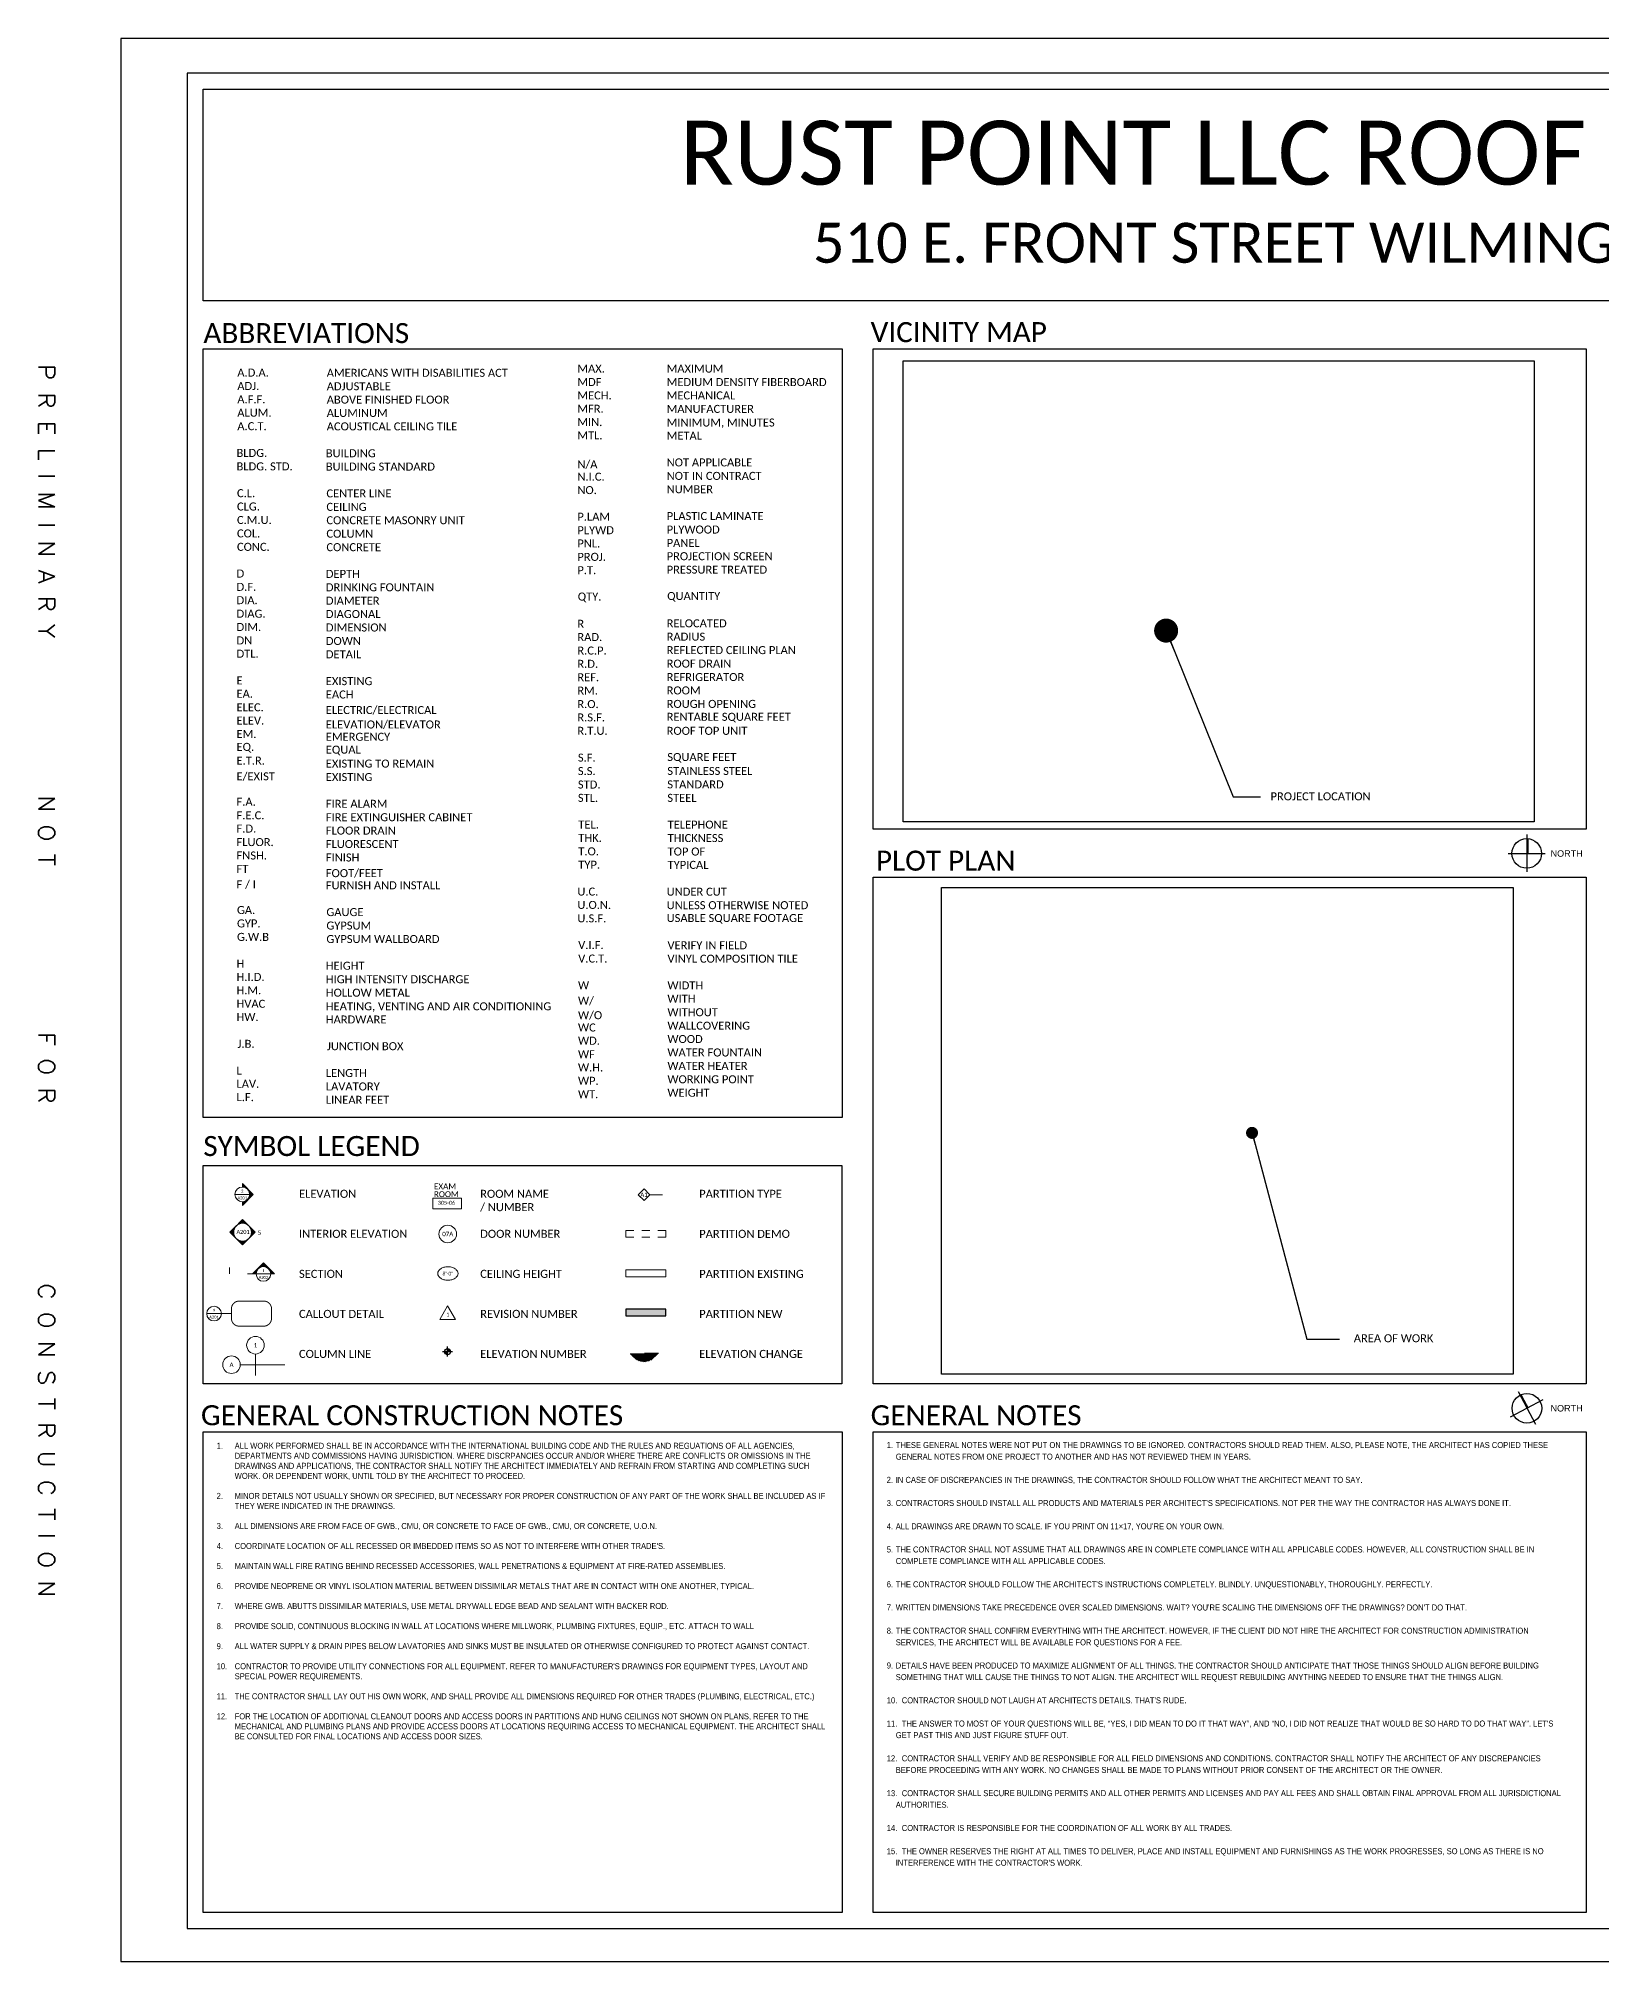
# Paper-space layout 'G0.1' of a CAD drawing. Header units: inches. Extents: x -8.1 to 37.8, y -6.3 to 23.7.
# Drawn here: x -8.12 to 16.27, y -6.31 to 23.69 of the extents above; entities that cross this region are included whole.
import ezdxf
from ezdxf.enums import TextEntityAlignment as Align

# ---------------------------------------------------------------- set-up
doc = ezdxf.new("R2010")
doc.units = ezdxf.units.IN
for name, pattern in [('CENTER2', [1.125, 0.75, -0.125, 0.125, -0.125]), ('DASHED4', [0.25, 0.125, -0.125]), ('HIDDEN', [9.525, 6.35, -3.175])]:
    doc.linetypes.add(name, pattern=pattern)
doc.layers.get('0').update_dxf_attribs({"color": 9, "lineweight": 0})
doc.layers.get('Defpoints').update_dxf_attribs({"color": 254})
for name, color, linetype, lineweight in [('G-ANNO-TTLB', 8, 'Continuous', 25), ('TITLE-ANNO-TEXT', 7, 'Continuous', 25), ('TITLE-ANNO-TTLB', 7, 'Continuous', 25), ('TITLE-CLOUD', 12, 'HIDDEN', 50), ('TITLE-TAGS', 7, 'Continuous', 20)]:
    doc.layers.add(name, color=color, linetype=linetype, lineweight=lineweight)
doc.layers.add('TITLE-ANNO-16', color=7, linetype='Continuous')
doc.layers.add('TITLE-LOGO-IMAGE', color=7, linetype='Continuous')
doc.styles.add('arial', font='arial.ttf', dxfattribs={"width": 0.9})
doc.styles.add('MONOQUIK', font='architxt.shx')
doc.styles.add('PDF Arial', font='arial.ttf')
doc.styles.add('PDF Calibri', font='calibri.ttf')
doc.styles.add('ROMANS', font='romans.shx', dxfattribs={"width": 1.1})
doc.styles.get("Standard").update_dxf_attribs({"font": 'arial.ttf'})
doc.styles.add('TXT-STD-1', font='romans.shx', dxfattribs={"width": 0.8, "height": 0.75})
doc.styles.add('TXT-STD-1-4', font='romans.shx', dxfattribs={"width": 0.8, "height": 4.5})
doc.styles.add('TXT-STD-1-8', font='architxt.shx', dxfattribs={"width": 0.8, "height": 9})
doc.styles.add('TXT-TTL-1-4', font='romans.shx', dxfattribs={"height": 10})
doc.dimstyles.new('Dim 24', dxfattribs={"dimscale": 24, "dimtxt": 0.09375, "dimasz": 0.0625, "dimexe": 0.0625, "dimexo": 0.0625, "dimgap": 0.09375, "dimtad": 1, "dimdec": 4, "dimzin": 3, "dimdsep": 46, "dimlunit": 4, "dimtxsty": 'ROMANS', "dimblk1": 'ARCHTICK', "dimblk2": 'ARCHTICK', "dimsah": 1, "dimcen": 0.0625, "dimdle": 0.0625, "dimclrd": 2, "dimclre": 2, "dimclrt": 3, "dimaunit": 1, "dimazin": 0, "dimtm": 1e-09, "dimtfac": 1, "dimtdec": 4, "dimtmove": 2, "dimatfit": 3, "dimldrblk": 'CLOSEDBLANK', "dimfxl": 1, "dimtolj": 1, "dimtzin": 3, "dimarcsym": 0})
doc.dimstyles.new('STD-1-1', dxfattribs={"dimscale": 12, "dimtxt": 0.75, "dimasz": 0.03125, "dimexe": 0.015625, "dimexo": 0.015625, "dimgap": 0.03125, "dimtad": 1, "dimdec": 4, "dimzin": 3, "dimdsep": 46, "dimlunit": 4, "dimtxsty": 'TXT-STD-1', "dimblk": 'DOTSMALL', "dimcen": 0, "dimdle": 0.03125, "dimclrd": 12, "dimclre": 12, "dimclrt": 12, "dimadec": 0, "dimazin": 0, "dimtfac": 0.75, "dimtdec": 4, "dimtix": 1, "dimtmove": 2, "dimatfit": 3, "dimfxl": 0.015625, "dimtolj": 1, "dimtzin": 0, "dimarcsym": 0})
picture_1 = doc.add_image_def('image2.jpg', size_in_pixel=(786, 574))
picture_2 = doc.add_image_def('image3.jpg', size_in_pixel=(625, 532))

# ---------------------------------------------------------------- blocks, each defined once
blk = doc.blocks.new('SYM-DETAIL')
blk.add_line((-15, 0), (15, 0))
blk.add_circle((0, 0), 15)
at = {"style": 'TXT-STD-1-4', "width": 0.8}
for tag, p in [('DETAIL', (0, 6.7)), ('SHEET', (0, -7.1))]:
    blk.add_attdef(tag, text='', height=6, dxfattribs=at).set_placement(p, align=Align.MIDDLE)
blk = doc.blocks.new('A$C1D3A682B')
blk.add_hatch(color=256).paths.add_polyline_path([(54, 27), (45, 27, -1), (9, 27), (0, 27), (27, 0)])
for p, q in [((0, 27), (9, 27)), ((27, 0), (0, 27)), ((54, 27), (27, 0)), ((45, 27), (54, 27))]:
    blk.add_line(p, q)
blk = doc.blocks.new('SYM-INTEL-96')
for points in [[(-25.8, 0), (-12.9, -12.9, -0.414214), (-12.9, 12.9)], [(0, 25.8), (12.9, 12.9, 0.414214), (-12.9, 12.9)], [(25.8, 0), (12.9, -12.9, 0.414214), (12.9, 12.9)], [(0, -25.8), (12.9, -12.9, -0.414214), (-12.9, -12.9)]]:
    blk.add_hatch(color=256).paths.add_polyline_path(points)
for p, q in [((-25.8, 0, -80), (-12.9, 12.9, -80)), ((-25.8, 0, -80), (-12.9, -12.9, -80)), ((0, 25.8, -80), (-17.2, 8.6, -80)), ((0, 25.8, -80), (12.9, 12.9, -80)), ((25.8, 0, -80), (0, -25.8, -80)), ((25.8, 0, -80), (12.9, 12.9, -80)), ((0, -25.8, -80), (-12.9, -12.9, -80)), ((0, -25.8, -80), (12.9, -12.9, -80))]:
    blk.add_line(p, q)
blk.add_circle((0, 0, -80), 18.2)
at = {"style": 'TXT-STD-1-8', "width": 0.7}
blk.add_attdef('X', text='', height=9, dxfattribs=at).set_placement((-29.3, -0.8, 8.1), align=Align.MIDDLE_RIGHT)
for tag, height, style, width, p in [('AXXX', 12, 'TXT-STD-1-4', 0.6, (0, 0, -8)), ('X', 9, 'TXT-STD-1-8', 0.7, (31, -0.9, 8.1))]:
    blk.add_attdef(tag, text='', height=height, dxfattribs=dict(style=style, width=width)).set_placement(p, align=Align.MIDDLE_CENTER)
blk.add_attdef('X', text='', height=9, dxfattribs=at).set_placement((-0.4, 24.3, 8.1), align=Align.BOTTOM_CENTER)
blk.add_attdef('X', text='', height=9, dxfattribs=at).set_placement((-0.1, -26.7, 8.1), align=Align.TOP_CENTER)
blk = doc.blocks.new('SYM-DOOR')
blk.add_circle((0, 0), 9)
at = {"style": 'TXT-STD-1-4', "width": 0.8}
blk.add_attdef('DOOR#', text='', height=4.5, dxfattribs=at).set_placement((0, 0, 0), align=Align.MIDDLE_CENTER)
blk = doc.blocks.new('SYM-PART')
blk.add_lwpolyline([(0, 0), (-6, 6), (0, 11.9), (6, 6), (0, 0)])
at = {"style": 'TXT-STD-1-4', "width": 0.75}
blk.add_attdef('X', text='', height=4.5, dxfattribs=at).set_placement((0, 6, 0), align=Align.MIDDLE_CENTER)
blk = doc.blocks.new('SYM-ROOM')
blk.add_lwpolyline([(-1, -20.1), (28.4, -20.1), (28.4, -9.1), (-1, -9.1)], close=True)
at = {"style": 'TXT-TTL-1-4', "width": 0.75}
for p in [(0, 4.7), (0, -5.3)]:
    blk.add_attdef('%%UROOMNAME', p, '', height=6.75, dxfattribs=at)
blk.add_attdef('NUM', text='', height=6.75, dxfattribs=at).set_placement((18.1, -14.6), align=Align.MIDDLE_CENTER)
blk = doc.blocks.new('REVNO1')
for p, q in [((-12.1, -6.8), (-0.1, 14)), ((-0.1, 14), (11.9, -6.8)), ((-12.1, -6.8), (11.9, -6.8))]:
    blk.add_line(p, q)
blk.add_attdef('#', text='', height=6).set_placement((0.1, -2.8), align=Align.CENTER)
blk = doc.blocks.new('CLNG_HGT')
at = {"lineweight": -2, "elevation": 0}
blk.add_lwpolyline([(-8899.5, 98.9, 0.139889), (-8901.2, 104.9, 0.107118), (-8906.9, 110.8, 0.079812), (-8915.6, 114.8, 0.082336), (-8924.8, 115.7, 0.067459), (-8934.8, 114.4, 0.079812), (-8942.6, 110.8, 0.107118), (-8948.3, 104.9, 0.139889), (-8950, 98.9, 0.139889), (-8948.3, 92.8, 0.107118), (-8942.6, 87, 0.079812), (-8934.8, 83.4, 0.067459), (-8924.8, 82.1, 0.067459), (-8914.7, 83.4, 0.079812), (-8906.9, 87, 0.107118), (-8901.2, 92.8, 0.139889)], format="xyb", close=True, dxfattribs=at)
at = {"lineweight": -2, "style": 'ROMANS'}
blk.add_attdef('CLGHT', text='', height=9, dxfattribs=at).set_placement((-8924.5, 99, 0), align=Align.MIDDLE)
blk = doc.blocks.new('TITLE G00')
h = blk.add_hatch(color=0)
h.paths.add_polyline_path([(-36.949, 9.515, 0.414214), (-36.902, 9.468), (-36.902, 9.515)])
h.paths.add_polyline_path([(-36.855, 9.515, 0.414214), (-36.902, 9.562), (-36.902, 9.515)])
h = blk.add_hatch()
h.set_pattern_fill('ANSI31', color=0, scale=0.130208, style=0)
h.set_pattern_definition([(45, (-43.152147, 0.760532), (-0.011508888, 0.011508888), [])])
h.paths.add_polyline_path([(-33.841, 9.476), (-34.049, 9.476), (-34.042, 9.466), (-33.975, 9.398), (-33.927, 9.373), (-33.893, 9.363), (-33.865, 9.358), (-33.841, 9.356)])
h.paths.add_polyline_path([(-33.83, 9.476), (-33.841, 9.476), (-33.841, 9.356), (-33.83, 9.356)])
h.paths.add_polyline_path([(-33.755, 9.486), (-33.83, 9.486), (-33.83, 9.476), (-33.83, 9.356), (-33.818, 9.356), (-33.797, 9.359), (-33.778, 9.363), (-33.76, 9.368), (-33.755, 9.37)])
h.paths.add_polyline_path([(-33.649, 9.44), (-33.638, 9.453), (-33.629, 9.466), (-33.62, 9.481), (-33.611, 9.486), (-33.755, 9.486), (-33.755, 9.37), (-33.743, 9.374), (-33.727, 9.381), (-33.712, 9.389), (-33.698, 9.397), (-33.684, 9.407), (-33.672, 9.417), (-33.66, 9.429)])
at = {"layer": 'TITLE-CLOUD', "true_color": 0x999999, "transparency": 33554559}
blk.add_hatch(color=253, dxfattribs=at).paths.add_polyline_path([(-34.122, 10.07), (-33.498, 10.07), (-33.498, 10.174), (-34.122, 10.174)])
at = {"color": 0}
for p, q in [((-36.98, 9.515), (-36.824, 9.515)), ((-36.902, 9.437), (-36.902, 9.593)), ((-33.83, 9.476), (-34.051, 9.476)), ((-33.611, 9.486), (-33.83, 9.486)), ((-33.83, 9.486), (-33.83, 9.353))]:
    blk.add_line(p, q, dxfattribs=at)
blk.add_circle((-36.902, 9.515), 0.0469, dxfattribs=at)
at = {"layer": 'Defpoints'}
for points in [[(-42, 0), (0, 0), (0, 30), (-42, 30)], [(-40.962, 0.516), (-2.948, 0.516), (-2.948, 29.46), (-40.962, 29.46)]]:
    blk.add_lwpolyline(points, close=True, dxfattribs=at)
at = {"layer": 'TITLE-ANNO-16'}
blk.add_circle((-20.067, 17.286), 0.231, dxfattribs=at)
at = {"layer": 'TITLE-ANNO-TEXT'}
for points in [[(-20.063, 17.579), (-20.063, 17.001)], [(-20.356, 17.286), (-19.778, 17.286)]]:
    blk.add_lwpolyline(points, dxfattribs=at)
at = {"layer": 'TITLE-ANNO-TEXT', "const_width": 0.0268}
blk.add_lwpolyline([(-20.049, 17.286), (-20.049, 17.516)], dxfattribs=at)
at = {"layer": 'TITLE-ANNO-TTLB', "linetype": 'Continuous'}
for points in [[(-3.198, 25.909), (-40.712, 25.909), (-40.712, 29.21), (-3.198, 29.21)], [(-40.712, 13.166), (-40.712, 25.159), (-30.745, 25.159), (-30.745, 13.166)], [(-19.139, 17.664), (-30.265, 17.664), (-30.265, 25.159), (-19.139, 25.159)], [(-19.139, 9.011), (-30.265, 9.011), (-30.265, 16.914), (-19.139, 16.914)], [(-40.712, 12.416), (-30.753, 12.416), (-30.753, 9.011), (-40.712, 9.011)], [(-34.122, 10.07), (-33.498, 10.07), (-33.498, 10.174), (-34.122, 10.174)], [(-40.712, 8.261), (-30.745, 8.261), (-30.745, 0.766), (-40.712, 0.766)], [(-30.265, 8.261), (-19.139, 8.261), (-19.139, 0.766), (-30.265, 0.766)]]:
    blk.add_lwpolyline(points, close=True, dxfattribs=at)
at = {"layer": 'TITLE-TAGS'}
for p, q in [((-33.548, 11.961, 0), (-33.746, 11.961, 0)), ((-39.888, 10.726), (-40.025, 10.726))]:
    blk.add_line(p, q, dxfattribs=at)
at = {"layer": 'TITLE-TAGS', "linetype": 'CENTER2'}
for p, q in [((-39.443, 9.31), (-40.134, 9.31)), ((-39.899, 9.143), (-39.899, 9.477))]:
    blk.add_line(p, q, dxfattribs=at)
at = {"layer": 'TITLE-TAGS', "linetype": 'DASHED4', "lineweight": 0}
blk.add_lwpolyline([(-34.122, 11.3), (-33.498, 11.3), (-33.498, 11.406), (-34.122, 11.406)], close=True, dxfattribs=at)
at = {"layer": 'TITLE-TAGS'}
blk.add_lwpolyline([(-40.304, 10.829, 0.0152, 0.0152, 0), (-40.304, 10.726, 0, 0, 0), (-40.109, 10.726, 0, 0, 0)], format="xyseb", dxfattribs=at)
at = {"layer": 'TITLE-TAGS', "linetype": 'Continuous', "lineweight": 0}
blk.add_lwpolyline([(-34.122, 10.682), (-33.498, 10.682), (-33.498, 10.789), (-34.122, 10.789)], close=True, dxfattribs=at)
at = {"layer": 'TITLE-TAGS', "linetype": 'DASHED4', "const_width": 0.0152, "elevation": -0.487, "flags": 128}
blk.add_lwpolyline([(-39.648, 10.033, -0.414214), (-39.77, 9.911), (-40.152, 9.911, -0.414214), (-40.274, 10.033), (-40.274, 10.182, -0.414214), (-40.152, 10.303), (-39.77, 10.303, -0.414214), (-39.648, 10.182)], format="xyb", close=True, dxfattribs=at)
at = {"layer": 'TITLE-TAGS', "elevation": -0.487}
blk.add_lwpolyline([(-40.431, 10.107), (-40.274, 10.107), (-40.274, 10.107)], dxfattribs=at)
at = {"layer": 'TITLE-TAGS'}
ref = blk.add_blockref('SYM-DETAIL', (-40.104, 11.967), dxfattribs=dict(at, xscale=0.007617187500000001, yscale=0.007617187500000001, zscale=0.007617187500000001))
ref.add_attrib('DETAIL', '2', dxfattribs={"layer": '0', "height": 0.0457, "style": 'PDF Calibri'}).set_placement((-40.104, 12.018), align=Align.MIDDLE)
ref.add_attrib('SHEET', 'A201', dxfattribs={"layer": '0', "height": 0.0457, "style": 'PDF Calibri'}).set_placement((-40.104, 11.913), align=Align.MIDDLE)
at = {"layer": 'TITLE-TAGS', "yscale": 0.00634765625}
for p, xscale, zscale, rotation in [((-39.932, 11.795), 0.00634765625, 0.00634765625, 90), ((-39.945, 10.897), -0.00634765625, 0.006347656250000386, 180)]:
    blk.add_blockref('A$C1D3A682B', p, dxfattribs=dict(at, xscale=xscale, zscale=zscale, rotation=rotation))
at = {"layer": 'TITLE-TAGS'}
ref = blk.add_blockref('SYM-ROOM', (-37.115, 12.047), dxfattribs=dict(at, xscale=0.015234375, yscale=0.015234375, zscale=0.015234375))
ref.add_attrib('%%UROOMNAME', 'EXAM', dxfattribs={"layer": '0', "height": 0.0914, "style": 'PDF Calibri'}).set_placement((-37.115, 12.138), align=Align.TOP_LEFT)
ref.add_attrib('%%UROOMNAME', 'ROOM', dxfattribs={"layer": '0', "height": 0.0914, "style": 'PDF Calibri'}).set_placement((-37.115, 12.016), align=Align.TOP_LEFT)
ref.add_attrib('XXXX', '305-06', dxfattribs={"layer": '0', "height": 0.0609, "style": 'PDF Calibri'}).set_placement((-36.92, 11.836), align=Align.MIDDLE_CENTER)
ref = blk.add_blockref('SYM-PART', (-33.836, 11.87, 0), dxfattribs=dict(at, xscale=0.015234375, yscale=0.015234375, zscale=0.015234375))
ref.add_attrib('X', 'A1', dxfattribs={"layer": '0', "height": 0.0686, "style": 'PDF Calibri'}).set_placement((-33.837, 11.962, 0), align=Align.MIDDLE_CENTER)
ref = blk.add_blockref('SYM-INTEL-96', (-40.1, 11.377, 0.609), dxfattribs=dict(at, xscale=0.007617187500000001, yscale=0.007617187500000001, zscale=0.007617187500000001))
ref.add_attrib('AXXX', 'A201', (-40.195, 11.351, 0.548), dxfattribs={"layer": '0', "height": 0.0625, "style": 'PDF Calibri'})
ref.add_attrib('X', '5', dxfattribs={"layer": '0', "height": 0.0686, "style": 'PDF Calibri'}).set_placement((-39.838, 11.402, 0.671), align=Align.TOP_CENTER)
ref = blk.add_blockref('SYM-DOOR', (-36.899, 11.349), dxfattribs=dict(at, xscale=0.015234375, yscale=0.015234375, zscale=0.015234375))
ref.add_attrib('DOOR#', '07A', dxfattribs={"layer": '0', "height": 0.0686, "style": 'PDF Calibri'}).set_placement((-36.899, 11.349, 0), align=Align.MIDDLE_CENTER)
ref = blk.add_blockref('SYM-DETAIL', (-39.774, 10.726), dxfattribs=dict(at, xscale=0.007617187500000001, yscale=0.007617187500000001, zscale=0.007617187500000001))
ref.add_attrib('DETAIL', '1', dxfattribs={"layer": '0', "height": 0.0457, "style": 'PDF Calibri'}).set_placement((-39.774, 10.777), align=Align.MIDDLE)
ref.add_attrib('SHEET', 'A302', dxfattribs={"layer": '0', "height": 0.0457, "style": 'PDF Calibri'}).set_placement((-39.774, 10.672), align=Align.MIDDLE)
ref = blk.add_blockref('CLNG_HGT', (18.883, 10.115, 0), dxfattribs=dict(at, xscale=0.00625, yscale=0.00625, zscale=0.00625))
ref.add_attrib('CLGHT', '8\'-0"', dxfattribs={"layer": '0', "lineweight": -2, "height": 0.0563, "style": 'PDF Calibri'}).set_placement((-36.895, 10.733, 0), align=Align.MIDDLE)
ref = blk.add_blockref('SYM-DETAIL', (-40.545, 10.107, -0.487), dxfattribs=dict(at, xscale=0.007617187500000001, yscale=0.007617187500000001, zscale=0.007617187500000001))
ref.add_attrib('DETAIL', '9', dxfattribs={"layer": '0', "height": 0.0457, "style": 'PDF Calibri'}).set_placement((-40.545, 10.159, -0.487), align=Align.MIDDLE)
ref.add_attrib('SHEET', 'A201', dxfattribs={"layer": '0', "height": 0.0457, "style": 'PDF Calibri'}).set_placement((-40.545, 10.053, -0.487), align=Align.MIDDLE)
ref = blk.add_blockref('REVNO1', (-36.9, 10.085), dxfattribs=dict(at, xscale=0.01015625, yscale=0.01015625, zscale=0.01015625))
ref.add_attrib('#', '1', dxfattribs={"layer": '0', "height": 0.0609, "style": 'PDF Calibri'}).set_placement((-36.898, 10.121), align=Align.TOP_CENTER)
ref = blk.add_blockref('SYM-DOOR', (-39.899, 9.614), dxfattribs=dict(at, xscale=0.015234375, yscale=0.015234375, zscale=0.015234375))
ref.add_attrib('DOOR#', '1', dxfattribs={"layer": '0', "height": 0.0686, "style": 'PDF Calibri'}).set_placement((-39.899, 9.614, 0), align=Align.MIDDLE_CENTER)
ref = blk.add_blockref('SYM-DOOR', (-40.272, 9.31), dxfattribs=dict(at, xscale=0.015234375, yscale=0.015234375, zscale=0.015234375))
ref.add_attrib('DOOR#', 'A', dxfattribs={"layer": '0', "height": 0.0686, "style": 'PDF Calibri'}).set_placement((-40.272, 9.31, 0), align=Align.MIDDLE_CENTER)
at = {"color": 0, "style": 'MONOQUIK', "width": 0.7}
for p in [(-36.902, 9.358), (-34.014, 9.467), (-33.625, 9.484)]:
    blk.add_attdef('X\'-X"', text='', height=0.0469, dxfattribs=at).set_placement(p, align=Align.BOTTOM_CENTER)
at = {"layer": 'TITLE-ANNO-TEXT', "attachment_point": 7, "style": 'PDF Calibri'}
for s, insert, char_height in [('MAX.', (-34.877, 24.786), 0.1248), ('MAXIMUM', (-33.484, 24.785), 0.1248), ('A.D.A.', (-40.182, 24.723), 0.1248), ('ADJ.', (-40.182, 24.514), 0.1248), ('AMERICANS WITH DISABILITIES ACT', (-38.787, 24.72), 0.12484), ('ADJUSTABLE', (-38.787, 24.51), 0.1248), ('MDF', (-34.877, 24.578), 0.1248), ('MEDIUM DENSITY FIBERBOARD', (-33.484, 24.575), 0.12484), ('A.F.F.', (-40.182, 24.306), 0.1248), ('ABOVE FINISHED FLOOR', (-38.787, 24.302), 0.12484), ('MECH.', (-34.877, 24.367), 0.1248), ('MECHANICAL', (-33.484, 24.367), 0.1248), ('ALUM.', (-40.182, 24.097), 0.1248), ('A.C.T.', (-40.182, 23.887), 0.1248), ('ALUMINUM', (-38.787, 24.094), 0.1248), ('ACOUSTICAL CEILING TILE', (-38.787, 23.884), 0.12484), ('MFR.', (-34.877, 24.16), 0.1248), ('MIN.', (-34.877, 23.951), 0.1248), ('MANUFACTURER', (-33.484, 24.157), 0.12484), ('MINIMUM, MINUTES', (-33.484, 23.921), 0.12484), ('MTL.', (-34.877, 23.743), 0.1248), ('METAL', (-33.484, 23.74), 0.1248), ('BLDG.', (-40.194, 23.47), 0.1248), ('BUILDING', (-38.801, 23.465), 0.1248), ('N/A', (-34.877, 23.285), 0.1248), ('NOT APPLICABLE', (-33.484, 23.322), 0.12484), ('BLDG. STD.', (-40.194, 23.26), 0.1248), ('BUILDING STANDARD', (-38.801, 23.257), 0.12484), ('N.I.C.', (-34.877, 23.1), 0.1248), ('NOT IN CONTRACT', (-33.484, 23.112), 0.12484), ('C.L.', (-40.187, 22.842), 0.1248), ('CENTER LINE', (-38.792, 22.839), 0.12484), ('NO.', (-34.877, 22.89), 0.1248), ('NUMBER', (-33.484, 22.904), 0.1248), ('CLG.', (-40.187, 22.634), 0.1248), ('C.M.U.', (-40.187, 22.424), 0.1248), ('CEILING', (-38.792, 22.629), 0.1248), ('CONCRETE MASONRY UNIT', (-38.792, 22.42), 0.12484), ('P.LAM', (-34.877, 22.475), 0.1248), ('PLASTIC LAMINATE', (-33.484, 22.485), 0.12484), ('COL.', (-40.187, 22.214), 0.1248), ('COLUMN', (-38.792, 22.21), 0.1248), ('PLYWD', (-34.877, 22.266), 0.1248), ('PLYWOOD', (-33.484, 22.275), 0.1248), ('CONC.', (-40.187, 22.005), 0.1248), ('CONCRETE', (-38.792, 22), 0.1248), ('PNL.', (-34.877, 22.058), 0.1248), ('PROJ.', (-34.877, 21.849), 0.1248), ('PANEL', (-33.484, 22.068), 0.1248), ('PROJECTION SCREEN', (-33.484, 21.859), 0.12484), ('D', (-40.194, 21.59), 0.125), ('DEPTH', (-38.801, 21.585), 0.1248), ('P.T.', (-34.877, 21.641), 0.1248), ('PRESSURE TREATED', (-33.484, 21.649), 0.12484), ('D.F.', (-40.194, 21.381), 0.1248), ('DRINKING FOUNTAIN', (-38.801, 21.374), 0.12484), ('QTY.', (-34.871, 21.205), 0.1248), ('QUANTITY', (-33.476, 21.214), 0.1248), ('DIA.', (-40.194, 21.173), 0.1248), ('DIAG.', (-40.194, 20.962), 0.1248), ('DIAMETER', (-38.801, 21.166), 0.1248), ('DIAGONAL', (-38.801, 20.957), 0.1248), ('DIM.', (-40.194, 20.755), 0.1248), ('DIMENSION', (-38.801, 20.747), 0.1248), ('R', (-34.877, 20.806), 0.125), ('RAD.', (-34.877, 20.598), 0.1248), ('RELOCATED', (-33.484, 20.812), 0.1248), ('RADIUS', (-33.484, 20.604), 0.1248), ('DN', (-40.194, 20.546), 0.1248), ('DTL.', (-40.194, 20.338), 0.1248), ('DOWN', (-38.801, 20.537), 0.1248), ('DETAIL', (-38.801, 20.33), 0.1248), ('R.C.P.', (-34.877, 20.387), 0.1248), ('REFLECTED CEILING PLAN', (-33.484, 20.394), 0.12484), ('R.D.', (-34.877, 20.18), 0.1248), ('ROOF DRAIN', (-33.484, 20.184), 0.1248), ('REFRIGERATOR', (-33.484, 19.974), 0.12484), ('E', (-40.194, 19.922), 0.125), ('EA.', (-40.194, 19.713), 0.1248), ('EXISTING', (-38.801, 19.91), 0.1248), ('EACH', (-38.801, 19.702), 0.1248), ('REF.', (-34.877, 19.971), 0.1248), ('RM.', (-34.877, 19.763), 0.1248), ('ROOM', (-33.484, 19.765), 0.1248), ('ELEC.', (-40.194, 19.502), 0.1248), ('ELECTRIC/ELECTRICAL', (-38.801, 19.452), 0.12484), ('R.O.', (-34.877, 19.552), 0.1248), ('ROUGH OPENING', (-33.484, 19.555), 0.12484), ('ELEV.', (-40.194, 19.295), 0.1248), ('EM.', (-40.194, 19.086), 0.1248), ('ELEVATION/ELEVATOR', (-38.801, 19.227), 0.12484), ('R.S.F.', (-34.877, 19.344), 0.1248), ('R.T.U.', (-34.877, 19.135), 0.1248), ('RENTABLE SQUARE FEET', (-33.484, 19.329), 0.12484), ('ROOF TOP UNIT', (-33.484, 19.135), 0.12484), ('EQ.', (-40.194, 18.86), 0.1248), ('EMERGENCY', (-38.801, 19.042), 0.1248), ('EQUAL', (-38.801, 18.817), 0.1248), ('E.T.R.', (-40.194, 18.67), 0.1248), ('EXISTING TO REMAIN', (-38.801, 18.624), 0.12484), ('S.F.', (-34.869, 18.717), 0.1248), ('S.S.', (-34.869, 18.507), 0.1248), ('SQUARE FEET', (-33.474, 18.702), 0.12484), ('STAINLESS STEEL', (-33.474, 18.509), 0.12484), ('E/EXIST', (-40.194, 18.418), 0.1248), ('EXISTING', (-38.801, 18.414), 0.1248), ('STD.', (-34.869, 18.297), 0.1248), ('STANDARD', (-33.474, 18.299), 0.1248), ('F.A.', (-40.194, 18.028), 0.1248), ('FIRE ALARM', (-38.801, 17.998), 0.1248), ('STL.', (-34.869, 18.089), 0.1248), ('STEEL', (-33.474, 18.089), 0.1248), ('F.E.C.', (-40.194, 17.817), 0.1248), ('F.D.', (-40.194, 17.61), 0.1248), ('FIRE EXTINGUISHER CABINET', (-38.801, 17.787), 0.12484), ('FLOOR DRAIN', (-38.801, 17.579), 0.12484), ('TEL.', (-34.862, 17.673), 0.1248), ('TELEPHONE', (-33.469, 17.672), 0.1248), ('FLUOR.', (-40.194, 17.399), 0.1248), ('FLUORESCENT', (-38.801, 17.369), 0.12484), ('THK.', (-34.862, 17.465), 0.1248), ('THICKNESS', (-33.469, 17.462), 0.1248), ('FNSH.', (-40.194, 17.19), 0.1248), ('FT', (-40.194, 16.983), 0.1248), ('FINISH', (-38.801, 17.159), 0.1248), ('T.O.', (-34.862, 17.254), 0.1248), ('TYP.', (-34.862, 17.046), 0.1248), ('TOP OF', (-33.469, 17.252), 0.1248), ('TYPICAL', (-33.469, 17.044), 0.1248), ('F / I', (-40.194, 16.732), 0.1248), ('FOOT/FEET', (-38.801, 16.908), 0.1248), ('FURNISH AND INSTALL', (-38.801, 16.725), 0.12484), ('U.C.', (-34.877, 16.627), 0.1248), ('U.O.N.', (-34.877, 16.419), 0.1248), ('UNDER CUT', (-33.484, 16.625), 0.1248), ('UNLESS OTHERWISE NOTED', (-33.484, 16.415), 0.12484), ('GA.', (-40.187, 16.339), 0.1248), ('GYP.', (-40.187, 16.13), 0.1248), ('GAUGE', (-38.792, 16.307), 0.1248), ('GYPSUM', (-38.792, 16.097), 0.1248), ('U.S.F.', (-34.877, 16.209), 0.1248), ('USABLE SQUARE FOOTAGE', (-33.484, 16.19), 0.12484), ('G.W.B', (-40.187, 15.92), 0.1248), ('GYPSUM WALLBOARD', (-38.792, 15.887), 0.12484), ('V.I.F.', (-34.864, 15.793), 0.1248), ('VERIFY IN FIELD', (-33.471, 15.791), 0.12484), ('H', (-40.194, 15.505), 0.125), ('V.C.T.', (-34.864, 15.582), 0.1248), ('VINYL COMPOSITION TILE', (-33.471, 15.58), 0.12484), ('H.I.D.', (-40.194, 15.296), 0.1248), ('HEIGHT', (-38.801, 15.47), 0.1248), ('HIGH INTENSITY DISCHARGE', (-38.801, 15.26), 0.12484), ('H.M.', (-40.194, 15.088), 0.1248), ('HVAC', (-40.194, 14.877), 0.1248), ('HOLLOW METAL', (-38.801, 15.05), 0.12484), ('W', (-34.867, 15.166), 0.125), ('W/', (-34.867, 14.917), 0.1248), ('WIDTH', (-33.472, 15.165), 0.1248), ('WITH', (-33.472, 14.956), 0.1248), ('HW.', (-40.194, 14.67), 0.1248), ('HEATING, VENTING AND AIR CONDITIONING', (-38.801, 14.814), 0.12484), ('HARDWARE', (-38.801, 14.633), 0.1248), ('W/O', (-34.867, 14.692), 0.1248), ('WITHOUT', (-33.472, 14.745), 0.1248), ('WC', (-34.867, 14.507), 0.1248), ('WD.', (-34.867, 14.3), 0.1248), ('WALLCOVERING', (-33.472, 14.535), 0.12484), ('WOOD', (-33.472, 14.327), 0.1248), ('J.B.', (-40.179, 14.252), 0.1248), ('JUNCTION BOX', (-38.784, 14.215), 0.12484), ('WF', (-34.867, 14.091), 0.1248), ('WATER FOUNTAIN', (-33.472, 14.117), 0.12484), ('L', (-40.194, 13.837), 0.125), ('LENGTH', (-38.801, 13.797), 0.1248), ('W.H.', (-34.867, 13.883), 0.1248), ('WP.', (-34.867, 13.675), 0.1248), ('WATER HEATER', (-33.472, 13.91), 0.12484), ('WORKING POINT', (-33.472, 13.699), 0.12484), ('LAV.', (-40.194, 13.628), 0.1248), ('L.F.', (-40.194, 13.42), 0.1248), ('LAVATORY', (-38.801, 13.587), 0.1248), ('LINEAR FEET', (-38.801, 13.38), 0.12484), ('WT.', (-34.867, 13.466), 0.1248), ('WEIGHT', (-33.472, 13.489), 0.1248)]:
    blk.add_mtext(s, dxfattribs=dict(at, insert=insert, char_height=char_height))
at = {"layer": 'TITLE-ANNO-TEXT'}
for s, insert, char_height, width, attachment_point, style in [('ELEVATION\\P\\P\\PINTERIOR ELEVATION\\P\\P\\PSECTION\\P\\P\\PCALLOUT DETAIL\\P\\P\\PCOLUMN LINE', (-39.22, 9.415), 0.12484, 4.62116, 7, 'PDF Calibri'), ('ROOM NAME \\P/ NUMBER\\P\\PDOOR NUMBER\\P\\P\\PCEILING HEIGHT\\P\\P\\PREVISION NUMBER\\P\\P\\PELEVATION NUMBER', (-36.393, 9.415), 0.12484, 4.62116, 7, 'PDF Calibri'), ('PARTITION TYPE\\P\\P\\PPARTITION DEMO\\P\\P\\PPARTITION EXISTING\\P\\P\\PPARTITION NEW\\P\\P\\PELEVATION CHANGE', (-32.976, 9.415), 0.12484, 4.62116, 7, 'PDF Calibri'), ("\\pxi-1.5,l3,sm1.15833,t3;1.^ITHESE GENERAL NOTES WERE NOT PUT ON THE DRAWINGS TO BE IGNORED. CONTRACTORS SHOULD READ THEM. ALSO, PLEASE NOTE, THE ARCHITECT HAS COPIED THESE GENERAL NOTES FROM ONE PROJECT TO ANOTHER AND HAS NOT REVIEWED THEM IN YEARS.\\P\\pi0,l0,s*,tz;\\P\\pi-1.5,l3,sm1.15833,t3;2.^IIN CASE OF DISCREPANCIES IN THE DRAWINGS, THE CONTRACTOR SHOULD FOLLOW WHAT THE ARCHITECT MEANT TO SAY.\\P\\pi0,l0,s*,tz;\\P\\pi-1.5,l3,sm1.15833,t3;3.^ICONTRACTORS SHOULD INSTALL ALL PRODUCTS AND MATERIALS PER ARCHITECT'S SPECIFICATIONS. NOT PER THE WAY THE CONTRACTOR HAS ALWAYS DONE IT.\\P\\pi0,l0,s*,tz;\\P\\pi-1.5,l3,sm1.15833,t3;4.^IALL DRAWINGS ARE DRAWN TO SCALE. IF YOU PRINT ON 11×17, YOU'RE ON YOUR OWN.\\P\\pi0,l0,s*,tz;\\P\\pi-1.5,l3,sm1.15833,t3;5.^ITHE CONTRACTOR SHALL NOT ASSUME THAT ALL DRAWINGS ARE IN COMPLETE COMPLIANCE WITH ALL APPLICABLE CODES. HOWEVER, ALL CONSTRUCTION SHALL BE IN COMPLETE COMPLIANCE WITH ALL APPLICABLE CODES.\\P\\pi0,l0,s*,tz;\\P\\pi-1.5,l3,sm1.15833,t3;6.^ITHE CONTRACTOR SHOULD FOLLOW THE ARCHITECT'S INSTRUCTIONS COMPLETELY. BLINDLY. UNQUESTIONABLY, THOROUGHLY. PERFECTLY. \\P\\pi0,l0,s*,tz;\\P\\pi-1.5,l3,sm1.15833,t3;7.^IWRITTEN DIMENSIONS TAKE PRECEDENCE OVER SCALED DIMENSIONS. WAIT? YOU'RE SCALING THE DIMENSIONS OFF THE DRAWINGS? DON'T DO THAT.\\P\\pi0,l0,s*,tz;\\P\\pi-1.5,l3,sm1.15833,t3;8.^ITHE CONTRACTOR SHALL CONFIRM EVERYTHING WITH THE ARCHITECT. HOWEVER, IF THE CLIENT DID NOT HIRE THE ARCHITECT FOR CONSTRUCTION ADMINISTRATION SERVICES, THE ARCHITECT WILL BE AVAILABLE FOR QUESTIONS FOR A FEE.\\P\\pi0,l0,s*,tz;\\P\\pi-1.5,l3,sm1.15833,t3;9.^IDETAILS HAVE BEEN PRODUCED TO MAXIMIZE ALIGNMENT OF ALL THINGS. THE CONTRACTOR SHOULD ANTICIPATE THAT THOSE THINGS SHOULD ALIGN BEFORE BUILDING SOMETHING THAT WILL CAUSE THE THINGS TO NOT ALIGN. THE ARCHITECT WILL REQUEST REBUILDING ANYTHING NEEDED TO ENSURE THAT THE THINGS ALIGN.\\P\\pi0,l0,s*,tz;\\P\\pi-1.5,l3,sm1.15833,t3;10.^ICONTRACTOR SHOULD NOT LAUGH AT ARCHITECTS DETAILS. THAT'S RUDE.\\P\\pi0,l0,s*,tz;\\P\\pi-1.5,l3,sm1.15833,t3;11.^ITHE ANSWER TO MOST OF YOUR QUESTIONS WILL BE, “YES, I DID MEAN TO DO IT THAT WAY”, AND “NO, I DID NOT REALIZE THAT WOULD BE SO HARD TO DO THAT WAY”. LET'S GET PAST THIS AND JUST FIGURE STUFF OUT.\\P\\pi0,l0,s*,tz;\\P\\pi-1.5,l3,sm1.15833,t3;12.^ICONTRACTOR SHALL VERIFY AND BE RESPONSIBLE FOR ALL FIELD DIMENSIONS AND CONDITIONS. CONTRACTOR SHALL NOTIFY THE ARCHITECT OF ANY DISCREPANCIES BEFORE PROCEEDING WITH ANY WORK. NO CHANGES SHALL BE MADE TO PLANS WITHOUT PRIOR CONSENT OF THE ARCHITECT OR THE OWNER.\\P\\pi0,l0,s*,tz;\\P\\pi-1.5,l3,sm1.15833,t3;13.^ICONTRACTOR SHALL SECURE BUILDING PERMITS AND ALL OTHER PERMITS AND LICENSES AND PAY ALL FEES AND SHALL OBTAIN FINAL APPROVAL FROM ALL JURISDICTIONAL AUTHORITIES.\\P\\pi0,l0,s*,tz;\\P\\pi-1.5,l3,sm1.15833,t3;14.^ICONTRACTOR IS RESPONSIBLE FOR THE COORDINATION OF ALL WORK BY ALL TRADES.\\P\\pi0,l0,s*,tz;\\P\\pi-1.5,l3,sm1.15833,t3;15.^ITHE OWNER RESERVES THE RIGHT AT ALL TIMES TO DELIVER, PLACE AND INSTALL EQUIPMENT AND FURNISHINGS AS THE WORK PROGRESSES, SO LONG AS THERE IS NO INTERFERENCE WITH THE CONTRACTOR'S WORK.", (-30.191, 8.104), 0.09375, 10.73792, 1, 'arial'), ("\\pxi-3,l3,t3;1.^IALL WORK PERFORMED SHALL BE IN ACCORDANCE WITH THE INTERNATIONAL BUILDING CODE AND THE RULES AND REGUATIONS OF ALL AGENCIES, DEPARTMENTS AND COMMISSIONS HAVING JURISDICTION. WHERE DISCRPANCIES OCCUR AND/OR WHERE THERE ARE CONFLICTS OR OMISSIONS IN THE DRAWINGS AND APPLICATIONS, THE CONTRACTOR SHALL NOTIFY THE ARCHITECT IMMEDIATELY AND REFRAIN FROM STARTING AND COMPLETING SUCH WORK. OR DEPENDENT WORK, UNTIL TOLD BY THE ARCHITECT TO PROCEED.\\P\\pi0,l0,tz;\\P\\pi-3,l3,t3;2.^IMINOR DETAILS NOT USUALLY SHOWN OR SPECIFIED, BUT NECESSARY FOR PROPER CONSTRUCTION OF ANY PART OF THE WORK SHALL BE INCLUDED AS IF THEY WERE INDICATED IN THE DRAWINGS.\\P\\pi0,l0,tz;\\P\\pi-3,l3,t3;3.^IALL DIMENSIONS ARE FROM FACE OF GWB., CMU, OR CONCRETE TO FACE OF GWB., CMU, OR CONCRETE, U.O.N.\\P\\pi0,l0,tz;\\P\\pi-3,l3,t3;4.^ICOORDINATE LOCATION OF ALL RECESSED OR IMBEDDED ITEMS SO AS NOT TO INTERFERE WITH OTHER TRADE'S.\\P\\pi0,l0,tz;\\P\\pi-3,l3,t3;5.^IMAINTAIN WALL FIRE RATING BEHIND RECESSED ACCESSORIES, WALL PENETRATIONS & EQUIPMENT AT FIRE-RATED ASSEMBLIES.\\P\\pi0,l0,tz;\\P\\pi-3,l3,t3;6.^IPROVIDE NEOPRENE OR VINYL ISOLATION MATERIAL BETWEEN DISSIMILAR METALS THAT ARE IN CONTACT WITH ONE ANOTHER, TYPICAL.\\P\\pi0,l0,tz;\\P\\pi-3,l3,t3;7.^IWHERE GWB. ABUTTS DISSIMILAR MATERIALS, USE METAL DRYWALL EDGE BEAD AND SEALANT WITH BACKER ROD.\\P\\pi0,l0,tz;\\P\\pi-3,l3,t3;8.^IPROVIDE SOLID, CONTINUOUS BLOCKING IN WALL AT LOCATIONS WHERE MILLWORK, PLUMBING FIXTURES, EQUIP., ETC. ATTACH TO WALL\\P\\pi0,l0,tz;\\P\\pi-3,l3,t3;9.^IALL WATER SUPPLY & DRAIN PIPES BELOW LAVATORIES AND SINKS MUST BE INSULATED OR OTHERWISE CONFIGURED TO PROTECT AGAINST CONTACT.\\P\\pi0,l0,tz;\\P\\pi-3,l3,t3;10.^ICONTRACTOR TO PROVIDE UTILITY CONNECTIONS FOR ALL EQUIPMENT. REFER TO MANUFACTURER'S DRAWINGS FOR EQUIPMENT TYPES, LAYOUT AND SPECIAL POWER REQUIREMENTS.\\P\\pi0,l0,tz;\\P\\pi-3,l3,t3;11.^ITHE CONTRACTOR SHALL LAY OUT HIS OWN WORK, AND SHALL PROVIDE ALL DIMENSIONS REQUIRED FOR OTHER TRADES (PLUMBING, ELECTRICAL, ETC.)\\P\\pi0,l0,tz;\\P\\pi-3,l3,t3;12.^IFOR THE LOCATION OF ADDITIONAL CLEANOUT DOORS AND ACCESS DOORS IN PARTITIONS AND HUNG CEILINGS NOT SHOWN ON PLANS, REFER TO THE MECHANICAL AND PLUMBING PLANS AND PROVIDE ACCESS DOORS AT LOCATIONS REQUIRING ACCESS TO MECHANICAL EQUIPMENT. THE ARCHITECT SHALL BE CONSULTED FOR FINAL LOCATIONS AND ACCESS DOOR SIZES.\\P\\pi0,l0,tz;\\P\\P\\P{\\L\\P        }", (-40.504, 8.092), 0.09375, 9.47555, 1, 'arial')]:
    blk.add_mtext(s, dxfattribs=dict(at, insert=insert, char_height=char_height, width=width, attachment_point=attachment_point, style=style))
at = {"layer": 'TITLE-ANNO-TTLB', "attachment_point": 7, "style": 'PDF Calibri'}
for s, insert, char_height in [('ABBREVIATIONS', (-40.712, 25.244), 0.31209), ('VICINITY MAP', (-30.302, 25.259), 0.31209), ('PLOT PLAN', (-30.219, 17.014), 0.3121), ('SYMBOL LEGEND', (-40.712, 12.562), 0.31209)]:
    blk.add_mtext(s, dxfattribs=dict(at, insert=insert, char_height=char_height))
at = {"layer": 'TITLE-ANNO-TTLB', "linetype": 'Continuous', "insert": (-19.695, 17.284), "char_height": 0.1011, "width": 0.78941, "attachment_point": 4, "style": 'PDF Arial'}
blk.add_mtext('NORTH', dxfattribs=at)
at = {"layer": 'TITLE-ANNO-TTLB', "char_height": 0.31209, "attachment_point": 7, "style": 'PDF Calibri'}
for s, insert, width in [('GENERAL CONSTRUCTION NOTES', (-40.749, 8.362), 6.73355), ('GENERAL NOTES', (-30.302, 8.362), 6.42914)]:
    blk.add_mtext(s, dxfattribs=dict(at, insert=insert, width=width))
blk = doc.blocks.new('_ArchTick')
at = {"color": 0, "linetype": 'ByBlock', "const_width": 0.15}
blk.add_lwpolyline([(-0.5, -0.5), (0.5, 0.5)], dxfattribs=at)
blk = doc.blocks.new('_DotSmall')
at = {"color": 0, "linetype": 'ByBlock', "const_width": 0.5}
blk.add_lwpolyline([(-0.0625, 0, 1), (0.0625, 0, 1)], format="xyb", close=True, dxfattribs=at)

psp = doc.layouts.new('G0.1')

# ---------------------------------------------------------------- linework, layer by layer
at = {"layer": 'TITLE-ANNO-16'}
for points in [[(14.847, 2.182), (15.356, 2.455)], [(14.966, 2.578), (15.239, 2.069)]]:
    psp.add_lwpolyline(points, dxfattribs=at)
psp.add_circle((15.104, 2.317), 0.231, dxfattribs=at)
at = {"layer": 'TITLE-ANNO-TEXT', "const_width": 0.0268}
psp.add_lwpolyline([(15.117, 2.326), (15.008, 2.53)], dxfattribs=at)

# ---------------------------------------------------------------- block references
at = {"layer": 'G-ANNO-TTLB'}
psp.add_blockref('TITLE G00', (35.168, -6.313), dxfattribs=at)

# ---------------------------------------------------------------- texts
at = {"layer": 'TITLE-ANNO-TEXT', "linetype": 'Continuous', "style": 'ROMANS', "width": 1.1}
psp.add_text('P R E L I M I N A R Y          N O T            F O R             C O N S T R U C T I O N', height=0.25398, rotation=270, dxfattribs=at).set_placement((-8.116, 8.989), align=Align.CENTER)
at = {"layer": 'TITLE-ANNO-TEXT', "linetype": 'HIDDEN', "attachment_point": 7, "style": 'PDF Calibri'}
for s, insert, char_height, width in [('\\pxqc;RUST POINT LLC ROOF REPLACEMENT', (1.105, 21.393), 0.99976, 25.47771), ('\\pxqc;510 E. FRONT STREET WILMINGTON, DE 19801', (3.597, 20.062), 0.62419, 19.21847)]:
    psp.add_mtext(s, dxfattribs=dict(at, insert=insert, char_height=char_height, width=width))
at = {"layer": 'TITLE-ANNO-TTLB', "linetype": 'Continuous', "insert": (15.472, 2.317), "char_height": 0.1011, "width": 0.78941, "attachment_point": 4, "style": 'PDF Arial'}
psp.add_mtext('NORTH', dxfattribs=at)

# ---------------------------------------------------------------- pictures from other files: only their frames are drawn
at = {"layer": 'TITLE-ANNO-16'}
image = psp.add_image(picture_2, insert=(5.969, 2.851), size_in_units=(8.921, 7.593), dxfattribs=at)
image.dxf.flags = 7
at = {"layer": 'TITLE-LOGO-IMAGE'}
image = psp.add_image(picture_1, insert=(5.374, 11.466), size_in_units=(9.845, 7.19), dxfattribs=at)
image.dxf.flags = 7

# ---------------------------------------------------------------- leaders
at = {"layer": 'TITLE-ANNO-TEXT'}
psp.add_leader([(10.816, 6.614), (11.67, 3.398), (12.183, 3.398)], dimstyle='STD-1-1', override={"dimasz": 0.015625, "dimgap": 0.03125, "dimtad": 0, "dimldrblk": 'Dot'}, dxfattribs=at)

# ---------------------------------------------------------------- next in the draw order: texts
at = {"layer": 'TITLE-ANNO-TEXT', "char_height": 0.125, "attachment_point": 7, "style": 'PDF Calibri', "bg_fill": 3, "box_fill_scale": 1.5, "bg_fill_color": 256, "bg_fill_transparency": 0}
for s, insert, width in [('PROJECT LOCATION', (11.104, 11.8), 1.62826), ('AREA OF WORK', (12.403, 3.346), 1.39367)]:
    psp.add_mtext(s, dxfattribs=dict(at, insert=insert, width=width))

# ---------------------------------------------------------------- next in the draw order: leaders
at = {"layer": 'TITLE-ANNO-TEXT'}
psp.add_leader([(9.476, 14.449), (10.524, 11.858), (10.949, 11.858)], dimstyle='Dim 24', override={"dimasz": 0.015625, "dimgap": 0.03125, "dimtad": 0, "dimldrblk": 'Dot'}, dxfattribs=at)

doc.saveas('drawing.dxf')
